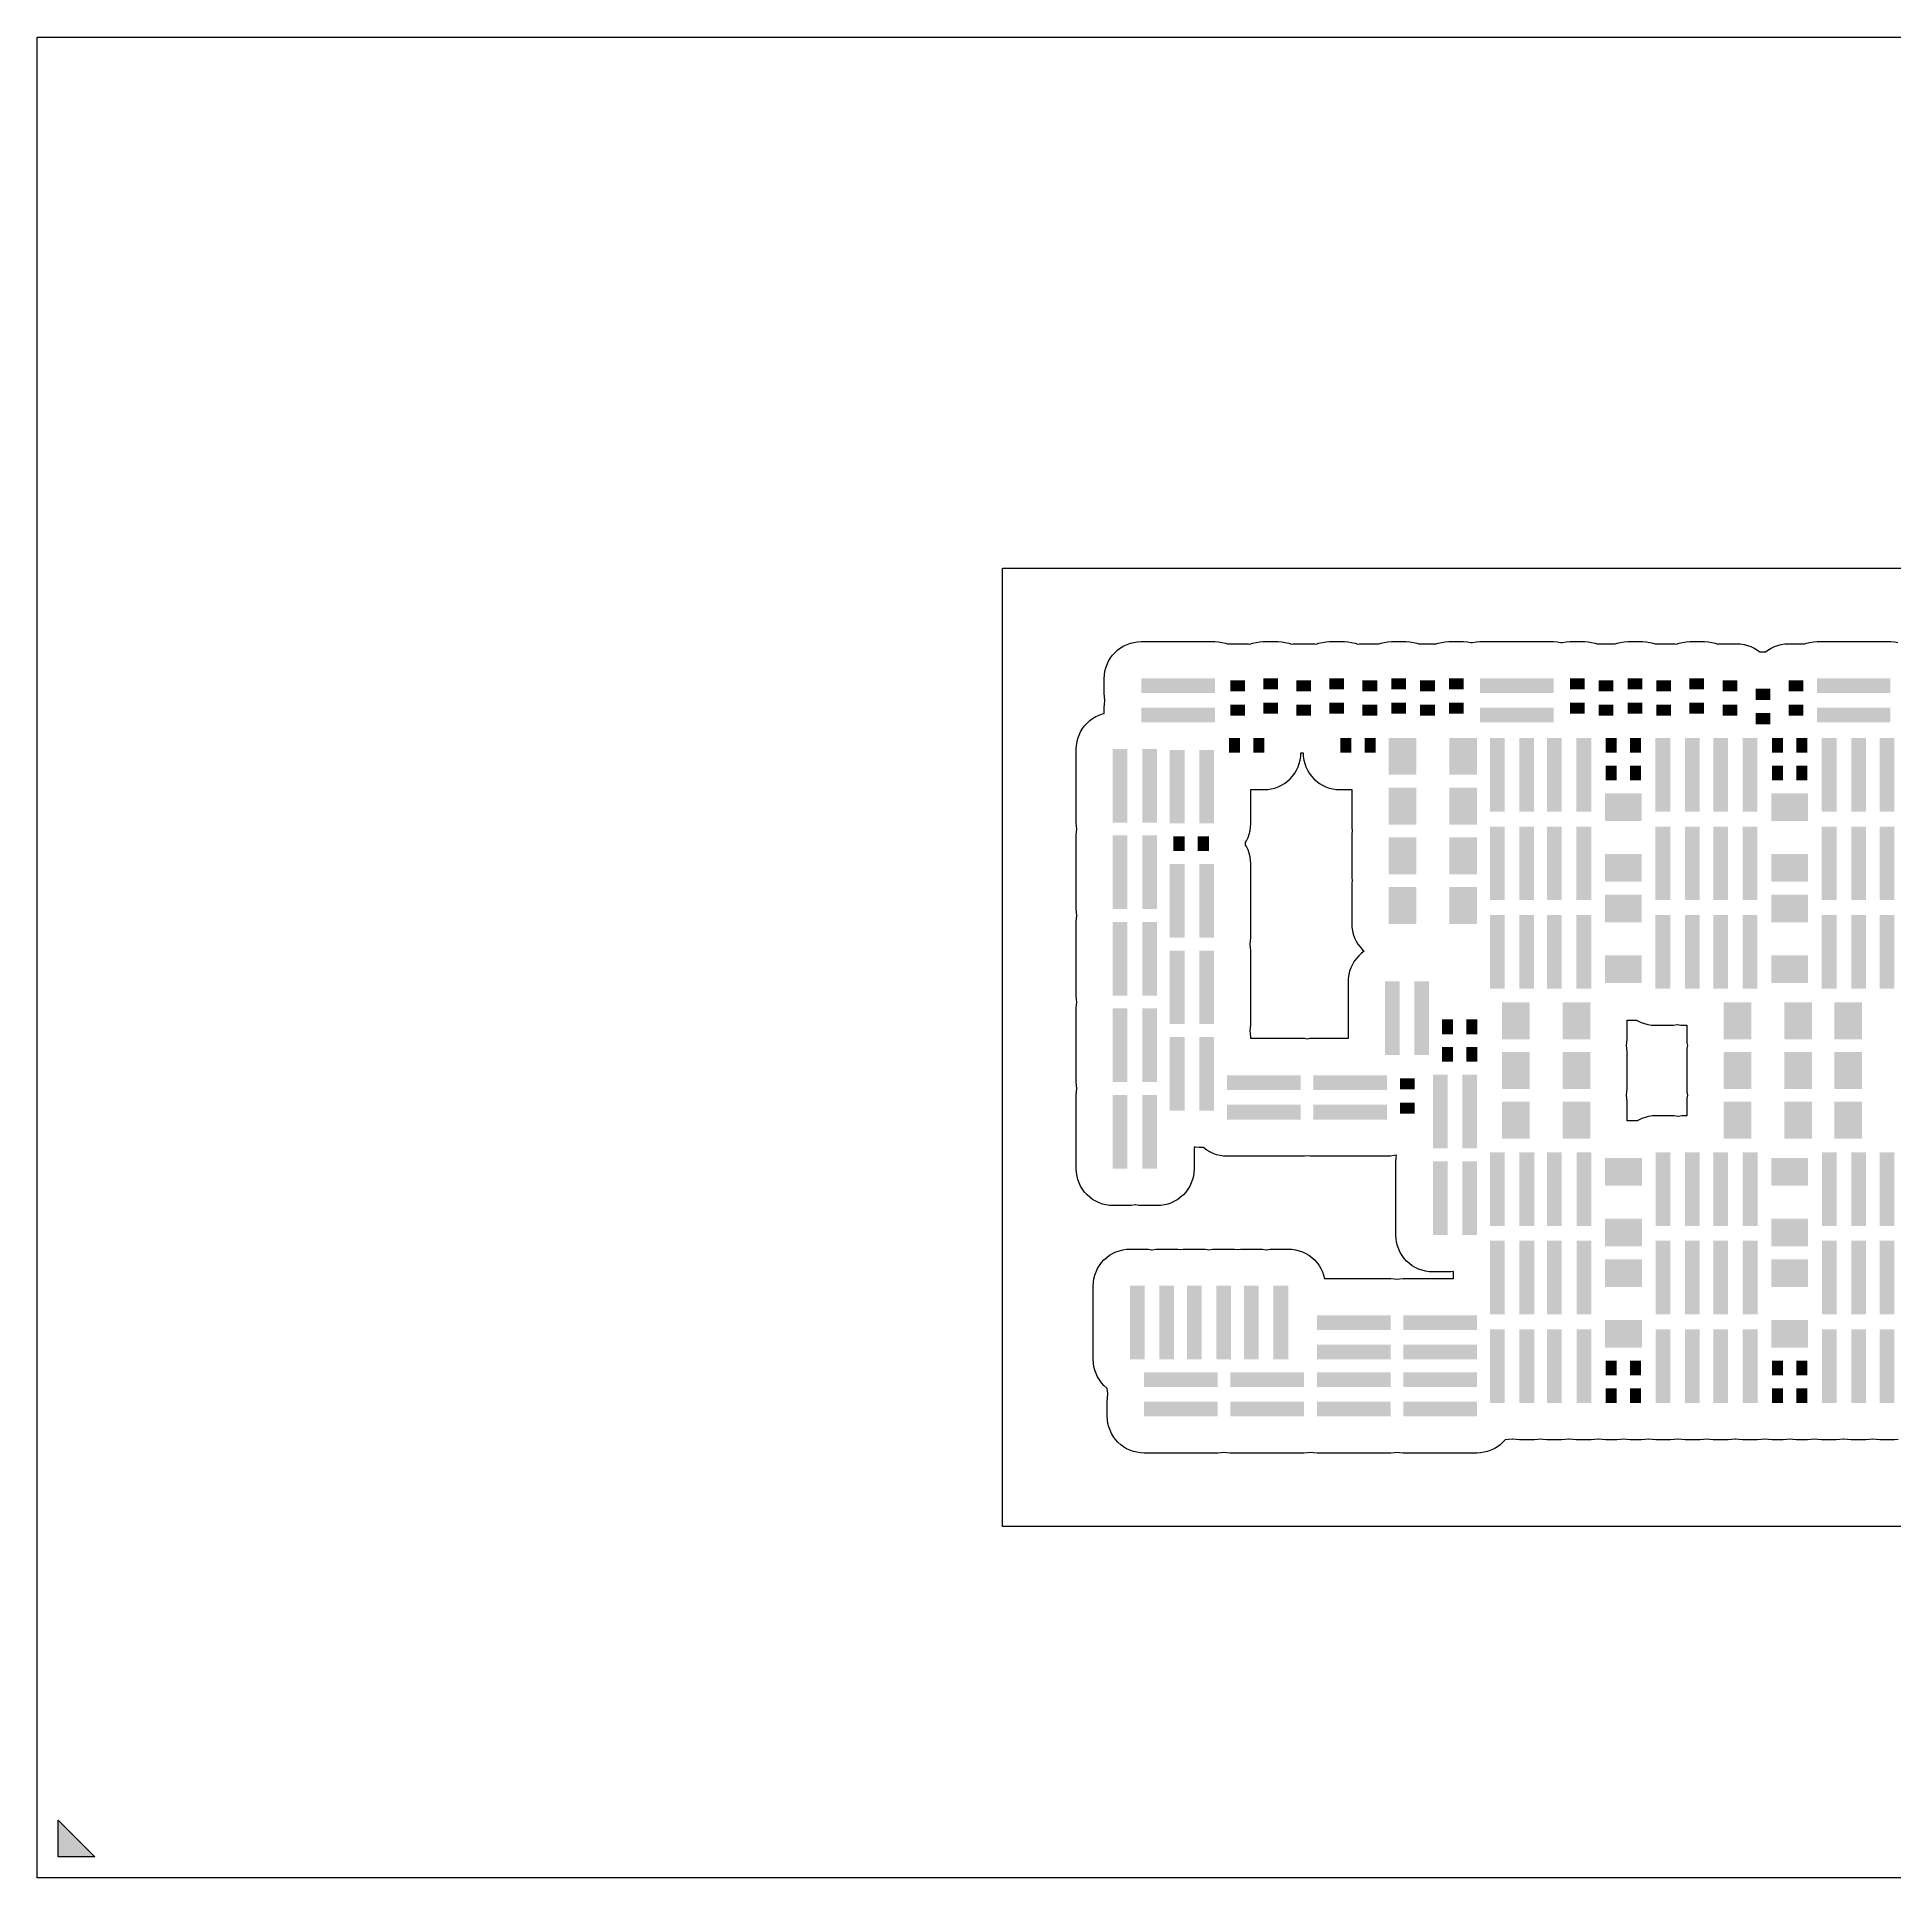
# Model space of a CAD drawing. Extents: x -25000 to -24950, y -12500 to -12475.
# Drawn here: x -25000 to -24974.77, y -12500 to -12475 of the extents above; entities that cross this region are included whole.
import ezdxf

# ---------------------------------------------------------------- set-up
doc = ezdxf.new("R2010")
doc.units = 0
doc.header["$MEASUREMENT"] = 0
doc.layers.get('0').update_dxf_attribs({"linetype": 'CONTINUOUS'})
doc.layers.add('PKG_OUTLINE', color=37, linetype='CONTINUOUS')
doc.layers.add('SOLDERMASK_PADS_BTM', color=150, linetype='CONTINUOUS')

msp = doc.modelspace()

# ---------------------------------------------------------------- hatches: boundary and pattern name
at = {"layer": 'SOLDERMASK_PADS_BTM'}
msp.add_hatch(color=256, dxfattribs=at).paths.add_polyline_path([(-24999.715, -12499.215), (-24999.215, -12499.715), (-24999.715, -12499.715)], flags=0)

# ---------------------------------------------------------------- linework, layer by layer
for points in [[(-24986.89, -12495.23), (-24986.89, -12482.21), (-24959.33, -12482.21), (-24959.33, -12495.23), (-24986.89, -12495.23)], [(-24985.068, -12494.22), (-24985.115, -12494.208), (-24985.161, -12494.192), (-24985.206, -12494.171), (-24985.248, -12494.146), (-24985.287, -12494.117), (-24985.324, -12494.084), (-24985.357, -12494.047), (-24985.386, -12494.008), (-24985.411, -12493.966), (-24985.432, -12493.921), (-24985.448, -12493.875), (-24985.46, -12493.828), (-24985.468, -12493.779), (-24985.47, -12493.73), (-24985.47, -12493.53), (-24985.468, -12493.481), (-24985.46, -12493.432), (-24985.46, -12493.43), (-24985.46, -12493.428), (-24985.468, -12493.379), (-24985.469, -12493.353), (-24985.477, -12493.347), (-24985.514, -12493.314), (-24985.547, -12493.277), (-24985.576, -12493.238), (-24985.601, -12493.196), (-24985.622, -12493.151), (-24985.638, -12493.105), (-24985.65, -12493.058), (-24985.658, -12493.009), (-24985.66, -12492.96), (-24985.66, -12491.96), (-24985.658, -12491.911), (-24985.65, -12491.862), (-24985.638, -12491.815), (-24985.622, -12491.769), (-24985.601, -12491.724), (-24985.576, -12491.682), (-24985.547, -12491.643), (-24985.514, -12491.606), (-24985.477, -12491.573), (-24985.438, -12491.544), (-24985.396, -12491.519), (-24985.351, -12491.498), (-24985.305, -12491.482), (-24985.258, -12491.47), (-24985.209, -12491.462), (-24985.16, -12491.46), (-24984.96, -12491.46), (-24984.911, -12491.462), (-24984.862, -12491.47), (-24984.86, -12491.47), (-24984.858, -12491.47), (-24984.809, -12491.462), (-24984.76, -12491.46), (-24984.56, -12491.46), (-24984.511, -12491.462), (-24984.475, -12491.468), (-24984.439, -12491.462), (-24984.39, -12491.46), (-24984.19, -12491.46), (-24984.141, -12491.462), (-24984.092, -12491.47), (-24984.09, -12491.47), (-24984.088, -12491.47), (-24984.039, -12491.462), (-24983.99, -12491.46), (-24983.79, -12491.46), (-24983.741, -12491.462), (-24983.7, -12491.468), (-24983.659, -12491.462), (-24983.61, -12491.46), (-24983.41, -12491.46), (-24983.361, -12491.462), (-24983.312, -12491.47), (-24983.31, -12491.47), (-24983.308, -12491.47), (-24983.259, -12491.462), (-24983.21, -12491.46), (-24983.01, -12491.46), (-24982.961, -12491.462), (-24982.912, -12491.47), (-24982.865, -12491.482), (-24982.819, -12491.498), (-24982.774, -12491.519), (-24982.732, -12491.544), (-24982.693, -12491.573), (-24982.656, -12491.606), (-24982.623, -12491.643), (-24982.594, -12491.682), (-24982.569, -12491.724), (-24982.548, -12491.769), (-24982.532, -12491.815), (-24982.52, -12491.86), (-24981.62, -12491.86), (-24981.571, -12491.862), (-24981.535, -12491.868), (-24981.499, -12491.862), (-24981.45, -12491.86), (-24980.77, -12491.86), (-24980.77, -12491.763), (-24980.801, -12491.768), (-24980.85, -12491.77), (-24981.05, -12491.77), (-24981.099, -12491.768), (-24981.148, -12491.76), (-24981.195, -12491.748), (-24981.241, -12491.732), (-24981.286, -12491.711), (-24981.328, -12491.686), (-24981.367, -12491.657), (-24981.404, -12491.624), (-24981.437, -12491.587), (-24981.466, -12491.548), (-24981.491, -12491.506), (-24981.512, -12491.461), (-24981.528, -12491.415), (-24981.54, -12491.368), (-24981.548, -12491.319), (-24981.55, -12491.27), (-24981.55, -12490.27), (-24981.548, -12490.221), (-24981.542, -12490.183), (-24981.572, -12490.19), (-24981.621, -12490.198), (-24981.67, -12490.2), (-24982.67, -12490.2), (-24982.719, -12490.198), (-24982.755, -12490.192), (-24982.791, -12490.198), (-24982.84, -12490.2), (-24983.84, -12490.2), (-24983.889, -12490.198), (-24983.938, -12490.19), (-24983.985, -12490.178), (-24984.031, -12490.162), (-24984.076, -12490.141), (-24984.118, -12490.116), (-24984.157, -12490.087), (-24984.164, -12490.08), (-24984.22, -12490.08), (-24984.269, -12490.078), (-24984.29, -12490.074), (-24984.29, -12490.37), (-24984.292, -12490.419), (-24984.3, -12490.468), (-24984.312, -12490.515), (-24984.328, -12490.561), (-24984.349, -12490.606), (-24984.374, -12490.648), (-24984.403, -12490.687), (-24984.436, -12490.724), (-24984.473, -12490.757), (-24984.512, -12490.786), (-24984.554, -12490.811), (-24984.599, -12490.832), (-24984.645, -12490.848), (-24984.692, -12490.86), (-24984.741, -12490.868), (-24984.79, -12490.87), (-24984.99, -12490.87), (-24985.039, -12490.868), (-24985.088, -12490.86), (-24985.09, -12490.86), (-24985.092, -12490.86), (-24985.141, -12490.868), (-24985.19, -12490.87), (-24985.39, -12490.87), (-24985.439, -12490.868), (-24985.488, -12490.86), (-24985.535, -12490.848), (-24985.581, -12490.832), (-24985.626, -12490.811), (-24985.668, -12490.786), (-24985.707, -12490.757), (-24985.744, -12490.724), (-24985.777, -12490.687), (-24985.806, -12490.648), (-24985.831, -12490.606), (-24985.852, -12490.561), (-24985.868, -12490.515), (-24985.88, -12490.468), (-24985.888, -12490.419), (-24985.89, -12490.37), (-24985.89, -12489.37), (-24985.888, -12489.321), (-24985.882, -12489.28), (-24985.888, -12489.239), (-24985.89, -12489.19), (-24985.89, -12488.19), (-24985.888, -12488.141), (-24985.882, -12488.105), (-24985.888, -12488.069), (-24985.89, -12488.02), (-24985.89, -12487.02), (-24985.888, -12486.971), (-24985.882, -12486.93), (-24985.888, -12486.889), (-24985.89, -12486.84), (-24985.89, -12485.84), (-24985.888, -12485.791), (-24985.882, -12485.755), (-24985.888, -12485.719), (-24985.89, -12485.67), (-24985.89, -12484.67), (-24985.888, -12484.621), (-24985.88, -12484.572), (-24985.868, -12484.525), (-24985.852, -12484.479), (-24985.831, -12484.434), (-24985.806, -12484.392), (-24985.777, -12484.353), (-24985.744, -12484.316), (-24985.707, -12484.283), (-24985.668, -12484.254), (-24985.626, -12484.229), (-24985.581, -12484.208), (-24985.535, -12484.192), (-24985.51, -12484.185), (-24985.51, -12484.11), (-24985.508, -12484.061), (-24985.5, -12484.012), (-24985.5, -12484.01), (-24985.5, -12484.008), (-24985.508, -12483.959), (-24985.51, -12483.91), (-24985.51, -12483.71), (-24985.508, -12483.661), (-24985.5, -12483.612), (-24985.488, -12483.565), (-24985.472, -12483.519), (-24985.451, -12483.474), (-24985.426, -12483.432), (-24985.397, -12483.393), (-24985.364, -12483.356), (-24985.327, -12483.323), (-24985.288, -12483.294), (-24985.246, -12483.269), (-24985.201, -12483.248), (-24985.155, -12483.232), (-24985.108, -12483.22), (-24985.059, -12483.212), (-24985.01, -12483.21), (-24984.01, -12483.21), (-24983.961, -12483.212), (-24983.912, -12483.22), (-24983.865, -12483.232), (-24983.836, -12483.242), (-24983.8, -12483.24), (-24983.6, -12483.24), (-24983.551, -12483.242), (-24983.533, -12483.245), (-24983.495, -12483.232), (-24983.448, -12483.22), (-24983.399, -12483.212), (-24983.35, -12483.21), (-24983.15, -12483.21), (-24983.101, -12483.212), (-24983.052, -12483.22), (-24983.005, -12483.232), (-24982.967, -12483.245), (-24982.949, -12483.242), (-24982.9, -12483.24), (-24982.7, -12483.24), (-24982.651, -12483.242), (-24982.633, -12483.245), (-24982.595, -12483.232), (-24982.548, -12483.22), (-24982.499, -12483.212), (-24982.45, -12483.21), (-24982.25, -12483.21), (-24982.201, -12483.212), (-24982.152, -12483.22), (-24982.105, -12483.232), (-24982.067, -12483.245), (-24982.049, -12483.242), (-24982, -12483.24), (-24981.8, -12483.24), (-24981.781, -12483.241), (-24981.755, -12483.232), (-24981.708, -12483.22), (-24981.659, -12483.212), (-24981.61, -12483.21), (-24981.41, -12483.21), (-24981.361, -12483.212), (-24981.312, -12483.22), (-24981.265, -12483.232), (-24981.239, -12483.241), (-24981.22, -12483.24), (-24981.02, -12483.24), (-24981.001, -12483.241), (-24980.975, -12483.232), (-24980.928, -12483.22), (-24980.879, -12483.212), (-24980.83, -12483.21), (-24980.63, -12483.21), (-24980.581, -12483.212), (-24980.532, -12483.22), (-24980.52, -12483.223), (-24980.508, -12483.22), (-24980.459, -12483.212), (-24980.41, -12483.21), (-24979.41, -12483.21), (-24979.361, -12483.212), (-24979.312, -12483.22), (-24979.3, -12483.223), (-24979.288, -12483.22), (-24979.239, -12483.212), (-24979.19, -12483.21), (-24978.99, -12483.21), (-24978.941, -12483.212), (-24978.892, -12483.22), (-24978.845, -12483.232), (-24978.819, -12483.241), (-24978.8, -12483.24), (-24978.6, -12483.24), (-24978.573, -12483.241), (-24978.545, -12483.232), (-24978.498, -12483.22), (-24978.449, -12483.212), (-24978.4, -12483.21), (-24978.2, -12483.21), (-24978.151, -12483.212), (-24978.102, -12483.22), (-24978.055, -12483.232), (-24978.029, -12483.241), (-24978.01, -12483.24), (-24977.81, -12483.24), (-24977.761, -12483.242), (-24977.743, -12483.245), (-24977.705, -12483.232), (-24977.658, -12483.22), (-24977.609, -12483.212), (-24977.56, -12483.21), (-24977.36, -12483.21), (-24977.311, -12483.212), (-24977.262, -12483.22), (-24977.215, -12483.232), (-24977.18, -12483.244), (-24977.169, -12483.242), (-24977.12, -12483.24), (-24976.92, -12483.24), (-24976.871, -12483.242), (-24976.822, -12483.25), (-24976.775, -12483.262), (-24976.729, -12483.278), (-24976.684, -12483.299), (-24976.642, -12483.324), (-24976.608, -12483.35), (-24976.532, -12483.35), (-24976.498, -12483.324), (-24976.456, -12483.299), (-24976.411, -12483.278), (-24976.365, -12483.262), (-24976.318, -12483.25), (-24976.269, -12483.242), (-24976.22, -12483.24), (-24976.02, -12483.24), (-24976.001, -12483.241), (-24975.975, -12483.232), (-24975.928, -12483.22), (-24975.879, -12483.212), (-24975.83, -12483.21), (-24974.83, -12483.21), (-24974.781, -12483.212), (-24974.732, -12483.22)], [(-24983.52, -12488.6), (-24983.52, -12488.58), (-24983.522, -12488.531), (-24983.528, -12488.495), (-24983.522, -12488.459), (-24983.52, -12488.41), (-24983.52, -12487.41), (-24983.522, -12487.361), (-24983.528, -12487.32), (-24983.522, -12487.279), (-24983.52, -12487.23), (-24983.52, -12486.23), (-24983.522, -12486.181), (-24983.53, -12486.132), (-24983.542, -12486.085), (-24983.558, -12486.039), (-24983.579, -12485.994), (-24983.59, -12485.976), (-24983.59, -12485.934), (-24983.579, -12485.916), (-24983.558, -12485.871), (-24983.542, -12485.825), (-24983.53, -12485.778), (-24983.522, -12485.729), (-24983.52, -12485.68), (-24983.52, -12485.219), (-24983.49, -12485.22), (-24983.34, -12485.22), (-24983.291, -12485.218), (-24983.242, -12485.21), (-24983.195, -12485.198), (-24983.149, -12485.182), (-24983.104, -12485.161), (-24983.062, -12485.136), (-24983.023, -12485.107), (-24982.986, -12485.074), (-24982.953, -12485.037), (-24982.924, -12484.998), (-24982.899, -12484.956), (-24982.878, -12484.911), (-24982.862, -12484.865), (-24982.85, -12484.818), (-24982.842, -12484.769), (-24982.84, -12484.72), (-24982.81, -12484.72), (-24982.808, -12484.769), (-24982.8, -12484.818), (-24982.788, -12484.865), (-24982.772, -12484.911), (-24982.751, -12484.956), (-24982.726, -12484.998), (-24982.697, -12485.037), (-24982.664, -12485.074), (-24982.627, -12485.107), (-24982.588, -12485.136), (-24982.546, -12485.161), (-24982.501, -12485.182), (-24982.455, -12485.198), (-24982.408, -12485.21), (-24982.359, -12485.218), (-24982.31, -12485.22), (-24982.16, -12485.22), (-24982.15, -12485.22), (-24982.15, -12485.69), (-24982.148, -12485.739), (-24982.142, -12485.78), (-24982.148, -12485.821), (-24982.15, -12485.87), (-24982.15, -12486.37), (-24982.148, -12486.419), (-24982.142, -12486.455), (-24982.148, -12486.491), (-24982.15, -12486.54), (-24982.15, -12487.04), (-24982.148, -12487.089), (-24982.14, -12487.138), (-24982.128, -12487.185), (-24982.112, -12487.231), (-24982.091, -12487.276), (-24982.066, -12487.318), (-24982.037, -12487.357), (-24982.004, -12487.394), (-24981.979, -12487.415), (-24982.017, -12487.443), (-24982.054, -12487.476), (-24982.087, -12487.513), (-24982.116, -12487.552), (-24982.141, -12487.594), (-24982.162, -12487.639), (-24982.178, -12487.685), (-24982.19, -12487.732), (-24982.198, -12487.781), (-24982.2, -12487.83), (-24982.2, -12488.6), (-24982.67, -12488.6), (-24982.719, -12488.602), (-24982.755, -12488.608), (-24982.791, -12488.602), (-24982.84, -12488.6), (-24983.52, -12488.6)], [(-24978.41, -12488.35), (-24978.284, -12488.35), (-24978.266, -12488.361), (-24978.221, -12488.382), (-24978.175, -12488.398), (-24978.128, -12488.41), (-24978.079, -12488.418), (-24978.03, -12488.42), (-24977.83, -12488.42), (-24977.781, -12488.418), (-24977.732, -12488.41), (-24977.73, -12488.41), (-24977.728, -12488.41), (-24977.679, -12488.418), (-24977.63, -12488.42), (-24977.6, -12488.42), (-24977.6, -12488.61), (-24977.598, -12488.659), (-24977.592, -12488.695), (-24977.598, -12488.731), (-24977.6, -12488.78), (-24977.6, -12489.28), (-24977.598, -12489.329), (-24977.592, -12489.37), (-24977.598, -12489.411), (-24977.6, -12489.46), (-24977.6, -12489.65), (-24977.62, -12489.65), (-24977.669, -12489.652), (-24977.718, -12489.66), (-24977.72, -12489.66), (-24977.722, -12489.66), (-24977.771, -12489.652), (-24977.82, -12489.65), (-24978.02, -12489.65), (-24978.069, -12489.652), (-24978.118, -12489.66), (-24978.165, -12489.672), (-24978.211, -12489.688), (-24978.256, -12489.709), (-24978.274, -12489.72), (-24978.41, -12489.72), (-24978.41, -12489.46), (-24978.412, -12489.411), (-24978.418, -12489.37), (-24978.412, -12489.329), (-24978.41, -12489.28), (-24978.41, -12488.78), (-24978.412, -12488.731), (-24978.418, -12488.695), (-24978.412, -12488.659), (-24978.41, -12488.61), (-24978.41, -12488.35)], [(-24974.731, -12494.048), (-24974.78, -12494.05), (-24974.98, -12494.05), (-24975.029, -12494.048), (-24975.075, -12494.041), (-24975.121, -12494.048), (-24975.17, -12494.05), (-24975.37, -12494.05), (-24975.419, -12494.048), (-24975.468, -12494.04), (-24975.47, -12494.04), (-24975.472, -12494.04), (-24975.521, -12494.048), (-24975.57, -12494.05), (-24975.77, -12494.05), (-24975.819, -12494.048), (-24975.865, -12494.041), (-24975.911, -12494.048), (-24975.96, -12494.05), (-24976.11, -12494.05), (-24976.159, -12494.048), (-24976.2, -12494.042), (-24976.241, -12494.048), (-24976.29, -12494.05), (-24976.44, -12494.05), (-24976.489, -12494.048), (-24976.538, -12494.04), (-24976.54, -12494.04), (-24976.542, -12494.04), (-24976.591, -12494.048), (-24976.64, -12494.05), (-24976.84, -12494.05), (-24976.889, -12494.048), (-24976.938, -12494.04), (-24976.94, -12494.04), (-24976.942, -12494.04), (-24976.991, -12494.048), (-24977.04, -12494.05), (-24977.24, -12494.05), (-24977.289, -12494.048), (-24977.33, -12494.042), (-24977.371, -12494.048), (-24977.42, -12494.05), (-24977.62, -12494.05), (-24977.669, -12494.048), (-24977.718, -12494.04), (-24977.72, -12494.04), (-24977.722, -12494.04), (-24977.771, -12494.048), (-24977.82, -12494.05), (-24978.02, -12494.05), (-24978.069, -12494.048), (-24978.118, -12494.04), (-24978.12, -12494.04), (-24978.122, -12494.04), (-24978.171, -12494.048), (-24978.22, -12494.05), (-24978.37, -12494.05), (-24978.419, -12494.048), (-24978.46, -12494.042), (-24978.501, -12494.048), (-24978.55, -12494.05), (-24978.7, -12494.05), (-24978.749, -12494.048), (-24978.798, -12494.04), (-24978.8, -12494.04), (-24978.802, -12494.04), (-24978.851, -12494.048), (-24978.9, -12494.05), (-24979.1, -12494.05), (-24979.149, -12494.048), (-24979.198, -12494.04), (-24979.2, -12494.04), (-24979.202, -12494.04), (-24979.251, -12494.048), (-24979.3, -12494.05), (-24979.5, -12494.05), (-24979.549, -12494.048), (-24979.585, -12494.042), (-24979.621, -12494.048), (-24979.67, -12494.05), (-24979.87, -12494.05), (-24979.919, -12494.048), (-24979.968, -12494.04), (-24979.97, -12494.04), (-24979.972, -12494.04), (-24980.021, -12494.048), (-24980.066, -12494.05), (-24980.096, -12494.084), (-24980.133, -12494.117), (-24980.172, -12494.146), (-24980.214, -12494.171), (-24980.259, -12494.192), (-24980.305, -12494.208), (-24980.352, -12494.22), (-24980.401, -12494.228), (-24980.45, -12494.23), (-24981.45, -12494.23), (-24981.499, -12494.228), (-24981.535, -12494.222), (-24981.571, -12494.228), (-24981.62, -12494.23), (-24982.62, -12494.23), (-24982.669, -12494.228), (-24982.71, -12494.222), (-24982.751, -12494.228), (-24982.8, -12494.23), (-24983.8, -12494.23), (-24983.849, -12494.228), (-24983.885, -12494.222), (-24983.921, -12494.228), (-24983.97, -12494.23), (-24984.97, -12494.23), (-24985.019, -12494.228), (-24985.068, -12494.22)]]:
    msp.add_lwpolyline(points)
at = {"layer": 'PKG_OUTLINE'}
msp.add_lwpolyline([(-25000, -12500), (-25000, -12475), (-24950, -12475), (-24950, -12500)], close=True, dxfattribs=at)
at = {"layer": 'SOLDERMASK_PADS_BTM'}
msp.add_lwpolyline([(-24999.715, -12499.215), (-24999.215, -12499.715), (-24999.715, -12499.715)], close=True, dxfattribs=at)
for points in [[(-24985.007, -12483.908), (-24984.007, -12483.908), (-24985.007, -12483.708), (-24984.007, -12483.708)], [(-24983.8, -12483.887), (-24983.6, -12483.887), (-24983.8, -12483.737), (-24983.6, -12483.737)], [(-24983.351, -12483.858), (-24983.151, -12483.858), (-24983.351, -12483.708), (-24983.151, -12483.708)], [(-24982.902, -12483.887), (-24982.702, -12483.887), (-24982.902, -12483.737), (-24982.702, -12483.737)], [(-24982.453, -12483.858), (-24982.253, -12483.858), (-24982.453, -12483.708), (-24982.253, -12483.708)], [(-24982.004, -12483.887), (-24981.804, -12483.887), (-24982.004, -12483.737), (-24981.804, -12483.737)], [(-24981.612, -12483.858), (-24981.412, -12483.858), (-24981.612, -12483.708), (-24981.412, -12483.708)], [(-24981.221, -12483.887), (-24981.021, -12483.887), (-24981.221, -12483.737), (-24981.021, -12483.737)], [(-24980.829, -12483.858), (-24980.629, -12483.858), (-24980.829, -12483.708), (-24980.629, -12483.708)], [(-24980.409, -12483.908), (-24979.409, -12483.908), (-24980.409, -12483.708), (-24979.409, -12483.708)], [(-24979.188, -12483.858), (-24978.988, -12483.858), (-24979.188, -12483.708), (-24978.988, -12483.708)], [(-24978.796, -12483.887), (-24978.596, -12483.887), (-24978.796, -12483.737), (-24978.596, -12483.737)], [(-24978.405, -12483.858), (-24978.205, -12483.858), (-24978.405, -12483.708), (-24978.205, -12483.708)], [(-24978.013, -12483.887), (-24977.813, -12483.887), (-24978.013, -12483.737), (-24977.813, -12483.737)], [(-24977.564, -12483.858), (-24977.364, -12483.858), (-24977.564, -12483.708), (-24977.364, -12483.708)], [(-24977.115, -12483.887), (-24976.915, -12483.887), (-24977.115, -12483.737), (-24976.915, -12483.737)], [(-24976.666, -12484.001), (-24976.466, -12484.001), (-24976.666, -12483.851), (-24976.466, -12483.851)], [(-24976.217, -12483.887), (-24976.017, -12483.887), (-24976.217, -12483.737), (-24976.017, -12483.737)], [(-24975.834, -12483.908), (-24974.834, -12483.908), (-24975.834, -12483.708), (-24974.834, -12483.708)], [(-24985.007, -12484.308), (-24984.007, -12484.308), (-24985.007, -12484.108), (-24984.007, -12484.108)], [(-24983.8, -12484.217), (-24983.6, -12484.217), (-24983.8, -12484.067), (-24983.6, -12484.067)], [(-24983.351, -12484.188), (-24983.151, -12484.188), (-24983.351, -12484.038), (-24983.151, -12484.038)], [(-24982.902, -12484.217), (-24982.702, -12484.217), (-24982.902, -12484.067), (-24982.702, -12484.067)], [(-24982.453, -12484.188), (-24982.253, -12484.188), (-24982.453, -12484.038), (-24982.253, -12484.038)], [(-24982.004, -12484.217), (-24981.804, -12484.217), (-24982.004, -12484.067), (-24981.804, -12484.067)], [(-24981.612, -12484.188), (-24981.412, -12484.188), (-24981.612, -12484.038), (-24981.412, -12484.038)], [(-24981.221, -12484.217), (-24981.021, -12484.217), (-24981.221, -12484.067), (-24981.021, -12484.067)], [(-24980.829, -12484.188), (-24980.629, -12484.188), (-24980.829, -12484.038), (-24980.629, -12484.038)], [(-24980.409, -12484.308), (-24979.409, -12484.308), (-24980.409, -12484.108), (-24979.409, -12484.108)], [(-24979.188, -12484.188), (-24978.988, -12484.188), (-24979.188, -12484.038), (-24978.988, -12484.038)], [(-24978.796, -12484.217), (-24978.596, -12484.217), (-24978.796, -12484.067), (-24978.596, -12484.067)], [(-24978.405, -12484.188), (-24978.205, -12484.188), (-24978.405, -12484.038), (-24978.205, -12484.038)], [(-24978.013, -12484.217), (-24977.813, -12484.217), (-24978.013, -12484.067), (-24977.813, -12484.067)], [(-24977.564, -12484.188), (-24977.364, -12484.188), (-24977.564, -12484.038), (-24977.364, -12484.038)], [(-24977.115, -12484.217), (-24976.915, -12484.217), (-24977.115, -12484.067), (-24976.915, -12484.067)], [(-24976.666, -12484.331), (-24976.466, -12484.331), (-24976.666, -12484.181), (-24976.466, -12484.181)], [(-24976.217, -12484.217), (-24976.017, -12484.217), (-24976.217, -12484.067), (-24976.017, -12484.067)], [(-24975.834, -12484.308), (-24974.834, -12484.308), (-24975.834, -12484.108), (-24974.834, -12484.108)], [(-24985.395, -12485.667), (-24985.195, -12485.667), (-24985.395, -12484.667), (-24985.195, -12484.667)], [(-24984.995, -12485.667), (-24984.795, -12485.667), (-24984.995, -12484.667), (-24984.795, -12484.667)], [(-24984.62, -12485.68), (-24984.42, -12485.68), (-24984.62, -12484.68), (-24984.42, -12484.68)], [(-24984.22, -12485.68), (-24984.02, -12485.68), (-24984.22, -12484.68), (-24984.02, -12484.68)], [(-24983.818, -12484.719), (-24983.668, -12484.719), (-24983.818, -12484.519), (-24983.668, -12484.519)], [(-24983.488, -12484.719), (-24983.338, -12484.719), (-24983.488, -12484.519), (-24983.338, -12484.519)], [(-24982.305, -12484.719), (-24982.155, -12484.719), (-24982.305, -12484.519), (-24982.155, -12484.519)], [(-24981.975, -12484.719), (-24981.825, -12484.719), (-24981.975, -12484.519), (-24981.825, -12484.519)], [(-24981.65, -12485.019), (-24981.274, -12485.019), (-24981.65, -12484.519), (-24981.274, -12484.519)], [(-24980.824, -12485.019), (-24980.448, -12485.019), (-24980.824, -12484.519), (-24980.448, -12484.519)], [(-24980.273, -12485.519), (-24980.073, -12485.519), (-24980.273, -12484.519), (-24980.073, -12484.519)], [(-24979.873, -12485.519), (-24979.673, -12485.519), (-24979.873, -12484.519), (-24979.673, -12484.519)], [(-24979.498, -12485.519), (-24979.298, -12485.519), (-24979.498, -12484.519), (-24979.298, -12484.519)], [(-24979.098, -12485.519), (-24978.898, -12485.519), (-24979.098, -12484.519), (-24978.898, -12484.519)], [(-24978.702, -12484.719), (-24978.552, -12484.719), (-24978.702, -12484.519), (-24978.552, -12484.519)], [(-24978.372, -12484.719), (-24978.222, -12484.719), (-24978.372, -12484.519), (-24978.222, -12484.519)], [(-24978.025, -12485.519), (-24977.825, -12485.519), (-24978.025, -12484.519), (-24977.825, -12484.519)], [(-24977.625, -12485.519), (-24977.425, -12485.519), (-24977.625, -12484.519), (-24977.425, -12484.519)], [(-24977.24, -12485.519), (-24977.04, -12485.519), (-24977.24, -12484.519), (-24977.04, -12484.519)], [(-24976.84, -12485.519), (-24976.64, -12485.519), (-24976.84, -12484.519), (-24976.64, -12484.519)], [(-24976.444, -12484.719), (-24976.294, -12484.719), (-24976.444, -12484.519), (-24976.294, -12484.519)], [(-24976.114, -12484.719), (-24975.964, -12484.719), (-24976.114, -12484.519), (-24975.964, -12484.519)], [(-24975.767, -12485.519), (-24975.567, -12485.519), (-24975.767, -12484.519), (-24975.567, -12484.519)], [(-24975.367, -12485.519), (-24975.167, -12485.519), (-24975.367, -12484.519), (-24975.167, -12484.519)], [(-24974.982, -12485.519), (-24974.782, -12485.519), (-24974.982, -12484.519), (-24974.782, -12484.519)], [(-24978.702, -12485.094), (-24978.552, -12485.094), (-24978.702, -12484.894), (-24978.552, -12484.894)], [(-24978.372, -12485.094), (-24978.222, -12485.094), (-24978.372, -12484.894), (-24978.222, -12484.894)], [(-24976.444, -12485.094), (-24976.294, -12485.094), (-24976.444, -12484.894), (-24976.294, -12484.894)], [(-24976.114, -12485.094), (-24975.964, -12485.094), (-24976.114, -12484.894), (-24975.964, -12484.894)], [(-24981.65, -12485.694), (-24981.274, -12485.694), (-24981.65, -12485.194), (-24981.274, -12485.194)], [(-24980.824, -12485.694), (-24980.448, -12485.694), (-24980.824, -12485.194), (-24980.448, -12485.194)], [(-24978.712, -12485.645), (-24978.212, -12485.645), (-24978.712, -12485.269), (-24978.212, -12485.269)], [(-24976.454, -12485.645), (-24975.954, -12485.645), (-24976.454, -12485.269), (-24975.954, -12485.269)], [(-24985.395, -12486.842), (-24985.195, -12486.842), (-24985.395, -12485.842), (-24985.195, -12485.842)], [(-24984.995, -12486.842), (-24984.795, -12486.842), (-24984.995, -12485.842), (-24984.795, -12485.842)], [(-24984.57, -12486.055), (-24984.42, -12486.055), (-24984.57, -12485.855), (-24984.42, -12485.855)], [(-24984.24, -12486.055), (-24984.09, -12486.055), (-24984.24, -12485.855), (-24984.09, -12485.855)], [(-24981.65, -12486.369), (-24981.274, -12486.369), (-24981.65, -12485.869), (-24981.274, -12485.869)], [(-24980.824, -12486.369), (-24980.448, -12486.369), (-24980.824, -12485.869), (-24980.448, -12485.869)], [(-24980.273, -12486.721), (-24980.073, -12486.721), (-24980.273, -12485.721), (-24980.073, -12485.721)], [(-24979.873, -12486.721), (-24979.673, -12486.721), (-24979.873, -12485.721), (-24979.673, -12485.721)], [(-24979.498, -12486.721), (-24979.298, -12486.721), (-24979.498, -12485.721), (-24979.298, -12485.721)], [(-24979.098, -12486.721), (-24978.898, -12486.721), (-24979.098, -12485.721), (-24978.898, -12485.721)], [(-24978.025, -12486.721), (-24977.825, -12486.721), (-24978.025, -12485.721), (-24977.825, -12485.721)], [(-24977.625, -12486.721), (-24977.425, -12486.721), (-24977.625, -12485.721), (-24977.425, -12485.721)], [(-24977.24, -12486.721), (-24977.04, -12486.721), (-24977.24, -12485.721), (-24977.04, -12485.721)], [(-24976.84, -12486.721), (-24976.64, -12486.721), (-24976.84, -12485.721), (-24976.64, -12485.721)], [(-24975.767, -12486.721), (-24975.567, -12486.721), (-24975.767, -12485.721), (-24975.567, -12485.721)], [(-24975.367, -12486.721), (-24975.167, -12486.721), (-24975.367, -12485.721), (-24975.167, -12485.721)], [(-24974.982, -12486.721), (-24974.782, -12486.721), (-24974.982, -12485.721), (-24974.782, -12485.721)], [(-24978.712, -12486.471), (-24978.212, -12486.471), (-24978.712, -12486.095), (-24978.212, -12486.095)], [(-24976.454, -12486.471), (-24975.954, -12486.471), (-24976.454, -12486.095), (-24975.954, -12486.095)], [(-24984.62, -12487.23), (-24984.42, -12487.23), (-24984.62, -12486.23), (-24984.42, -12486.23)], [(-24984.22, -12487.23), (-24984.02, -12487.23), (-24984.22, -12486.23), (-24984.02, -12486.23)], [(-24981.65, -12487.044), (-24981.274, -12487.044), (-24981.65, -12486.544), (-24981.274, -12486.544)], [(-24980.824, -12487.044), (-24980.448, -12487.044), (-24980.824, -12486.544), (-24980.448, -12486.544)], [(-24978.712, -12487.022), (-24978.212, -12487.022), (-24978.712, -12486.646), (-24978.212, -12486.646)], [(-24976.454, -12487.022), (-24975.954, -12487.022), (-24976.454, -12486.646), (-24975.954, -12486.646)], [(-24980.273, -12487.924), (-24980.073, -12487.924), (-24980.273, -12486.924), (-24980.073, -12486.924)], [(-24979.873, -12487.924), (-24979.673, -12487.924), (-24979.873, -12486.924), (-24979.673, -12486.924)], [(-24979.498, -12487.924), (-24979.298, -12487.924), (-24979.498, -12486.924), (-24979.298, -12486.924)], [(-24979.098, -12487.924), (-24978.898, -12487.924), (-24979.098, -12486.924), (-24978.898, -12486.924)], [(-24978.025, -12487.924), (-24977.825, -12487.924), (-24978.025, -12486.924), (-24977.825, -12486.924)], [(-24977.625, -12487.924), (-24977.425, -12487.924), (-24977.625, -12486.924), (-24977.425, -12486.924)], [(-24977.24, -12487.924), (-24977.04, -12487.924), (-24977.24, -12486.924), (-24977.04, -12486.924)], [(-24976.84, -12487.924), (-24976.64, -12487.924), (-24976.84, -12486.924), (-24976.64, -12486.924)], [(-24975.767, -12487.924), (-24975.567, -12487.924), (-24975.767, -12486.924), (-24975.567, -12486.924)], [(-24975.367, -12487.924), (-24975.167, -12487.924), (-24975.367, -12486.924), (-24975.167, -12486.924)], [(-24974.982, -12487.924), (-24974.782, -12487.924), (-24974.982, -12486.924), (-24974.782, -12486.924)], [(-24985.395, -12488.017), (-24985.195, -12488.017), (-24985.395, -12487.017), (-24985.195, -12487.017)], [(-24984.995, -12488.017), (-24984.795, -12488.017), (-24984.995, -12487.017), (-24984.795, -12487.017)], [(-24984.62, -12488.405), (-24984.42, -12488.405), (-24984.62, -12487.405), (-24984.42, -12487.405)], [(-24984.22, -12488.405), (-24984.02, -12488.405), (-24984.22, -12487.405), (-24984.02, -12487.405)], [(-24978.712, -12487.848), (-24978.212, -12487.848), (-24978.712, -12487.472), (-24978.212, -12487.472)], [(-24976.454, -12487.848), (-24975.954, -12487.848), (-24976.454, -12487.472), (-24975.954, -12487.472)], [(-24981.699, -12488.825), (-24981.499, -12488.825), (-24981.699, -12487.825), (-24981.499, -12487.825)], [(-24981.299, -12488.825), (-24981.099, -12488.825), (-24981.299, -12487.825), (-24981.099, -12487.825)], [(-24985.395, -12489.192), (-24985.195, -12489.192), (-24985.395, -12488.192), (-24985.195, -12488.192)], [(-24984.995, -12489.192), (-24984.795, -12489.192), (-24984.995, -12488.192), (-24984.795, -12488.192)], [(-24980.111, -12488.61), (-24979.735, -12488.61), (-24980.111, -12488.11), (-24979.735, -12488.11)], [(-24979.285, -12488.61), (-24978.909, -12488.61), (-24979.285, -12488.11), (-24978.909, -12488.11)], [(-24977.101, -12488.61), (-24976.725, -12488.61), (-24977.101, -12488.11), (-24976.725, -12488.11)], [(-24976.275, -12488.61), (-24975.899, -12488.61), (-24976.275, -12488.11), (-24975.899, -12488.11)], [(-24975.595, -12488.61), (-24975.219, -12488.61), (-24975.595, -12488.11), (-24975.219, -12488.11)], [(-24980.924, -12488.542), (-24980.774, -12488.542), (-24980.924, -12488.342), (-24980.774, -12488.342)], [(-24980.594, -12488.542), (-24980.444, -12488.542), (-24980.594, -12488.342), (-24980.444, -12488.342)], [(-24984.62, -12489.58), (-24984.42, -12489.58), (-24984.62, -12488.58), (-24984.42, -12488.58)], [(-24984.22, -12489.58), (-24984.02, -12489.58), (-24984.22, -12488.58), (-24984.02, -12488.58)], [(-24980.924, -12488.917), (-24980.774, -12488.917), (-24980.924, -12488.717), (-24980.774, -12488.717)], [(-24980.594, -12488.917), (-24980.444, -12488.917), (-24980.594, -12488.717), (-24980.444, -12488.717)], [(-24980.111, -12489.285), (-24979.735, -12489.285), (-24980.111, -12488.785), (-24979.735, -12488.785)], [(-24979.285, -12489.285), (-24978.909, -12489.285), (-24979.285, -12488.785), (-24978.909, -12488.785)], [(-24977.101, -12489.285), (-24976.725, -12489.285), (-24977.101, -12488.785), (-24976.725, -12488.785)], [(-24976.275, -12489.285), (-24975.899, -12489.285), (-24976.275, -12488.785), (-24975.899, -12488.785)], [(-24975.595, -12489.285), (-24975.219, -12489.285), (-24975.595, -12488.785), (-24975.219, -12488.785)], [(-24983.845, -12489.301), (-24982.845, -12489.301), (-24983.845, -12489.101), (-24982.845, -12489.101)], [(-24982.67, -12489.301), (-24981.67, -12489.301), (-24982.67, -12489.101), (-24981.67, -12489.101)], [(-24981.495, -12489.291), (-24981.295, -12489.291), (-24981.495, -12489.141), (-24981.295, -12489.141)], [(-24981.047, -12490.092), (-24980.847, -12490.092), (-24981.047, -12489.092), (-24980.847, -12489.092)], [(-24980.647, -12490.092), (-24980.447, -12490.092), (-24980.647, -12489.092), (-24980.447, -12489.092)], [(-24985.395, -12490.367), (-24985.195, -12490.367), (-24985.395, -12489.367), (-24985.195, -12489.367)], [(-24984.995, -12490.367), (-24984.795, -12490.367), (-24984.995, -12489.367), (-24984.795, -12489.367)], [(-24983.845, -12489.701), (-24982.845, -12489.701), (-24983.845, -12489.501), (-24982.845, -12489.501)], [(-24982.67, -12489.701), (-24981.67, -12489.701), (-24982.67, -12489.501), (-24981.67, -12489.501)], [(-24981.495, -12489.621), (-24981.295, -12489.621), (-24981.495, -12489.471), (-24981.295, -12489.471)], [(-24980.111, -12489.96), (-24979.735, -12489.96), (-24980.111, -12489.46), (-24979.735, -12489.46)], [(-24979.285, -12489.96), (-24978.909, -12489.96), (-24979.285, -12489.46), (-24978.909, -12489.46)], [(-24977.101, -12489.96), (-24976.725, -12489.96), (-24977.101, -12489.46), (-24976.725, -12489.46)], [(-24976.275, -12489.96), (-24975.899, -12489.96), (-24976.275, -12489.46), (-24975.899, -12489.46)], [(-24975.595, -12489.96), (-24975.219, -12489.96), (-24975.595, -12489.46), (-24975.219, -12489.46)], [(-24980.272, -12491.146), (-24980.072, -12491.146), (-24980.272, -12490.146), (-24980.072, -12490.146)], [(-24979.872, -12491.146), (-24979.672, -12491.146), (-24979.872, -12490.146), (-24979.672, -12490.146)], [(-24979.497, -12491.146), (-24979.297, -12491.146), (-24979.497, -12490.146), (-24979.297, -12490.146)], [(-24979.097, -12491.146), (-24978.897, -12491.146), (-24979.097, -12490.146), (-24978.897, -12490.146)], [(-24978.71, -12490.597), (-24978.21, -12490.597), (-24978.71, -12490.221), (-24978.21, -12490.221)], [(-24978.023, -12491.146), (-24977.823, -12491.146), (-24978.023, -12490.146), (-24977.823, -12490.146)], [(-24977.623, -12491.146), (-24977.423, -12491.146), (-24977.623, -12490.146), (-24977.423, -12490.146)], [(-24977.239, -12491.146), (-24977.039, -12491.146), (-24977.239, -12490.146), (-24977.039, -12490.146)], [(-24976.839, -12491.146), (-24976.639, -12491.146), (-24976.839, -12490.146), (-24976.639, -12490.146)], [(-24976.452, -12490.597), (-24975.952, -12490.597), (-24976.452, -12490.221), (-24975.952, -12490.221)], [(-24975.765, -12491.146), (-24975.565, -12491.146), (-24975.765, -12490.146), (-24975.565, -12490.146)], [(-24975.365, -12491.146), (-24975.165, -12491.146), (-24975.365, -12490.146), (-24975.165, -12490.146)], [(-24974.98, -12491.146), (-24974.78, -12491.146), (-24974.98, -12490.146), (-24974.78, -12490.146)], [(-24981.047, -12491.267), (-24980.847, -12491.267), (-24981.047, -12490.267), (-24980.847, -12490.267)], [(-24980.647, -12491.267), (-24980.447, -12491.267), (-24980.647, -12490.267), (-24980.447, -12490.267)], [(-24978.71, -12491.423), (-24978.21, -12491.423), (-24978.71, -12491.047), (-24978.21, -12491.047)], [(-24976.452, -12491.423), (-24975.952, -12491.423), (-24976.452, -12491.047), (-24975.952, -12491.047)], [(-24980.272, -12492.348), (-24980.072, -12492.348), (-24980.272, -12491.348), (-24980.072, -12491.348)], [(-24979.872, -12492.348), (-24979.672, -12492.348), (-24979.872, -12491.348), (-24979.672, -12491.348)], [(-24979.497, -12492.348), (-24979.297, -12492.348), (-24979.497, -12491.348), (-24979.297, -12491.348)], [(-24979.097, -12492.348), (-24978.897, -12492.348), (-24979.097, -12491.348), (-24978.897, -12491.348)], [(-24978.023, -12492.348), (-24977.823, -12492.348), (-24978.023, -12491.348), (-24977.823, -12491.348)], [(-24977.623, -12492.348), (-24977.423, -12492.348), (-24977.623, -12491.348), (-24977.423, -12491.348)], [(-24977.239, -12492.348), (-24977.039, -12492.348), (-24977.239, -12491.348), (-24977.039, -12491.348)], [(-24976.839, -12492.348), (-24976.639, -12492.348), (-24976.839, -12491.348), (-24976.639, -12491.348)], [(-24975.765, -12492.348), (-24975.565, -12492.348), (-24975.765, -12491.348), (-24975.565, -12491.348)], [(-24975.365, -12492.348), (-24975.165, -12492.348), (-24975.365, -12491.348), (-24975.165, -12491.348)], [(-24974.98, -12492.348), (-24974.78, -12492.348), (-24974.98, -12491.348), (-24974.78, -12491.348)], [(-24978.71, -12491.974), (-24978.21, -12491.974), (-24978.71, -12491.598), (-24978.21, -12491.598)], [(-24976.452, -12491.974), (-24975.952, -12491.974), (-24976.452, -12491.598), (-24975.952, -12491.598)], [(-24985.162, -12492.958), (-24984.962, -12492.958), (-24985.162, -12491.958), (-24984.962, -12491.958)], [(-24984.762, -12492.958), (-24984.562, -12492.958), (-24984.762, -12491.958), (-24984.562, -12491.958)], [(-24984.387, -12492.958), (-24984.187, -12492.958), (-24984.387, -12491.958), (-24984.187, -12491.958)], [(-24983.987, -12492.958), (-24983.787, -12492.958), (-24983.987, -12491.958), (-24983.787, -12491.958)], [(-24983.612, -12492.958), (-24983.412, -12492.958), (-24983.612, -12491.958), (-24983.412, -12491.958)], [(-24983.212, -12492.958), (-24983.012, -12492.958), (-24983.212, -12491.958), (-24983.012, -12491.958)], [(-24982.622, -12492.558), (-24981.622, -12492.558), (-24982.622, -12492.358), (-24981.622, -12492.358)], [(-24981.447, -12492.558), (-24980.447, -12492.558), (-24981.447, -12492.358), (-24980.447, -12492.358)], [(-24978.71, -12492.8), (-24978.21, -12492.8), (-24978.71, -12492.424), (-24978.21, -12492.424)], [(-24976.452, -12492.8), (-24975.952, -12492.8), (-24976.452, -12492.424), (-24975.952, -12492.424)], [(-24982.622, -12492.958), (-24981.622, -12492.958), (-24982.622, -12492.758), (-24981.622, -12492.758)], [(-24981.447, -12492.958), (-24980.447, -12492.958), (-24981.447, -12492.758), (-24980.447, -12492.758)], [(-24980.272, -12493.55), (-24980.072, -12493.55), (-24980.272, -12492.55), (-24980.072, -12492.55)], [(-24979.872, -12493.55), (-24979.672, -12493.55), (-24979.872, -12492.55), (-24979.672, -12492.55)], [(-24979.497, -12493.55), (-24979.297, -12493.55), (-24979.497, -12492.55), (-24979.297, -12492.55)], [(-24979.097, -12493.55), (-24978.897, -12493.55), (-24979.097, -12492.55), (-24978.897, -12492.55)], [(-24978.023, -12493.55), (-24977.823, -12493.55), (-24978.023, -12492.55), (-24977.823, -12492.55)], [(-24977.623, -12493.55), (-24977.423, -12493.55), (-24977.623, -12492.55), (-24977.423, -12492.55)], [(-24977.239, -12493.55), (-24977.039, -12493.55), (-24977.239, -12492.55), (-24977.039, -12492.55)], [(-24976.839, -12493.55), (-24976.639, -12493.55), (-24976.839, -12492.55), (-24976.639, -12492.55)], [(-24975.765, -12493.55), (-24975.565, -12493.55), (-24975.765, -12492.55), (-24975.565, -12492.55)], [(-24975.365, -12493.55), (-24975.165, -12493.55), (-24975.365, -12492.55), (-24975.165, -12492.55)], [(-24974.98, -12493.55), (-24974.78, -12493.55), (-24974.98, -12492.55), (-24974.78, -12492.55)], [(-24978.7, -12493.175), (-24978.55, -12493.175), (-24978.7, -12492.975), (-24978.55, -12492.975)], [(-24978.37, -12493.175), (-24978.22, -12493.175), (-24978.37, -12492.975), (-24978.22, -12492.975)], [(-24976.442, -12493.175), (-24976.292, -12493.175), (-24976.442, -12492.975), (-24976.292, -12492.975)], [(-24976.112, -12493.175), (-24975.962, -12493.175), (-24976.112, -12492.975), (-24975.962, -12492.975)], [(-24984.972, -12493.333), (-24983.972, -12493.333), (-24984.972, -12493.133), (-24983.972, -12493.133)], [(-24983.797, -12493.333), (-24982.797, -12493.333), (-24983.797, -12493.133), (-24982.797, -12493.133)], [(-24982.622, -12493.333), (-24981.622, -12493.333), (-24982.622, -12493.133), (-24981.622, -12493.133)], [(-24981.447, -12493.333), (-24980.447, -12493.333), (-24981.447, -12493.133), (-24980.447, -12493.133)], [(-24984.972, -12493.733), (-24983.972, -12493.733), (-24984.972, -12493.533), (-24983.972, -12493.533)], [(-24983.797, -12493.733), (-24982.797, -12493.733), (-24983.797, -12493.533), (-24982.797, -12493.533)], [(-24982.622, -12493.733), (-24981.622, -12493.733), (-24982.622, -12493.533), (-24981.622, -12493.533)], [(-24981.447, -12493.733), (-24980.447, -12493.733), (-24981.447, -12493.533), (-24980.447, -12493.533)], [(-24978.7, -12493.55), (-24978.55, -12493.55), (-24978.7, -12493.35), (-24978.55, -12493.35)], [(-24978.37, -12493.55), (-24978.22, -12493.55), (-24978.37, -12493.35), (-24978.22, -12493.35)], [(-24976.442, -12493.55), (-24976.292, -12493.55), (-24976.442, -12493.35), (-24976.292, -12493.35)], [(-24976.112, -12493.55), (-24975.962, -12493.55), (-24976.112, -12493.35), (-24975.962, -12493.35)]]:
    msp.add_solid(points, dxfattribs=at)

# ---------------------------------------------------------------- texts
at = {"linetype": 'Continuous', "insert": (-24975, -12487.5), "char_height": 0.00018, "width": 0.000598, "attachment_point": 1}
msp.add_mtext('0.001', dxfattribs=at)

doc.saveas('drawing.dxf')
